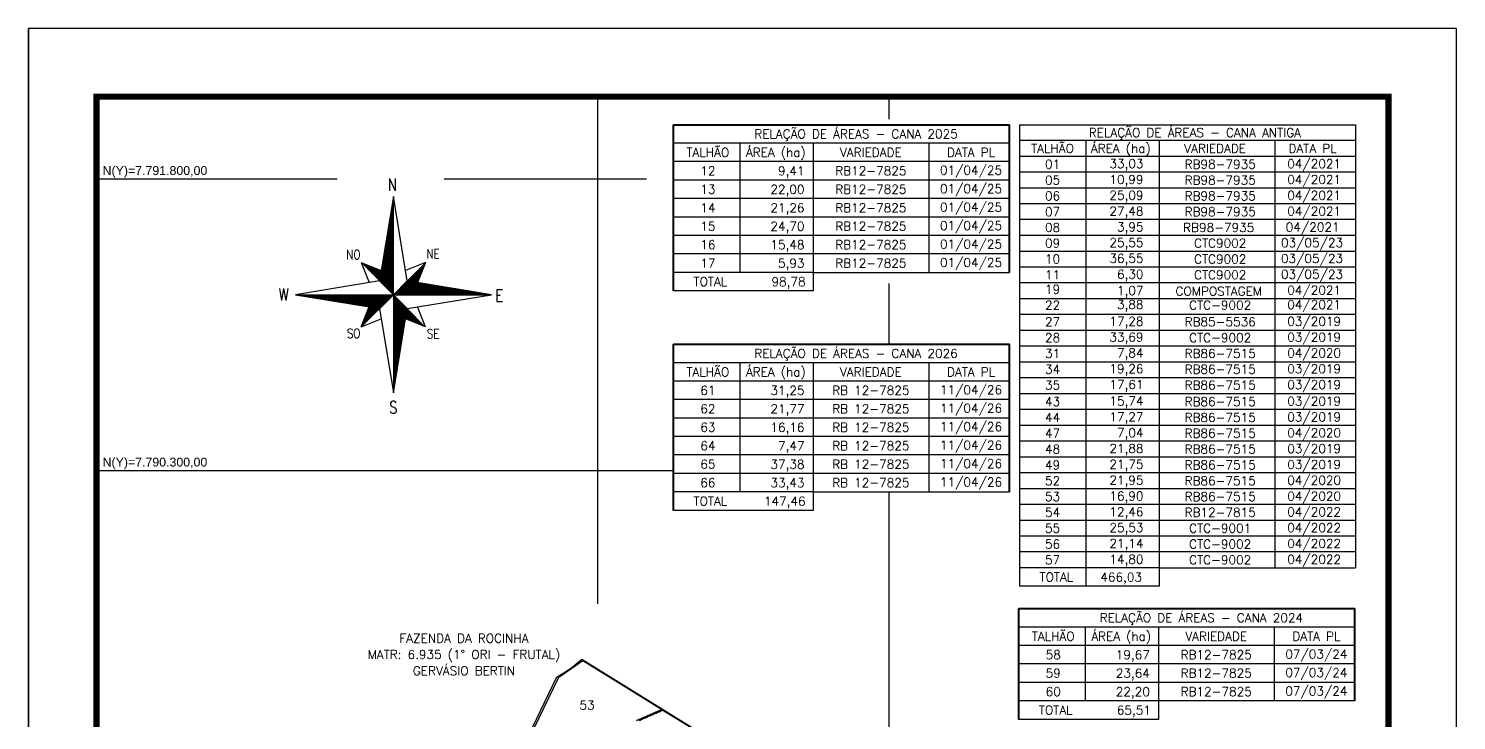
# Model space of a CAD drawing. Header units: millimetres. Extents: x 723072 to 730422, y 7782178 to 7792573.
# Drawn here: x 723072 to 730422, y 7789013 to 7792573 of the extents above; entities that cross this region are included whole.
import ezdxf
from ezdxf.enums import TextEntityAlignment as Align

# ---------------------------------------------------------------- set-up
doc = ezdxf.new("R2010")
doc.units = ezdxf.units.MM
doc.linetypes.add('LIN0', pattern=[0])
for name, color, linetype, lineweight in [('0114000653', 1, 'Continuous', 25), ('0114000653052', 5, 'Continuous', 25), ('0114000653053', 5, 'Continuous', 25)]:
    doc.layers.add(name, color=color, linetype=linetype, lineweight=lineweight)
for name, color, linetype in [('MALHA', 8, 'Continuous'), ('MARGEM', 5, 'Continuous'), ('QUADRO_DE_AREAS_CANA_2026', 7, 'Continuous'), ('QUADRO_DE_AREAS_CANA_ANTIGA', 7, 'Continuous'), ('SETA_NORTE', 3, 'Continuous'), ('TXT_CONFRONTANTES', 7, 'Continuous'), ('TXT_NUM_TALHOES', 7, 'Continuous')]:
    doc.layers.add(name, color=color, linetype=linetype)
doc.styles.add('ROMANS', font='romans')
doc.styles.add('Simplex', font='simplex.shx')
doc.styles.get("Standard").update_dxf_attribs({"font": 'arial.ttf'})

# ---------------------------------------------------------------- blocks, each defined once
blk = doc.blocks.new('A$C309442C0')
at = {"layer": 'SETA_NORTE', "linetype": 'Continuous'}
h = blk.add_hatch(dxfattribs=at)
h.set_pattern_fill('ANSI31', color=256, scale=0.1375, angle=-90, style=0)
h.set_pattern_definition([(315, (-215853.3434, 13873.16845), (0.3086963042, 0.3086963042), [])])
h.paths.add_polyline_path([(73.5, 97.4), (74.7, 104.9), (60, 110.8)])
h = blk.add_hatch(dxfattribs=at)
h.set_pattern_fill('ANSI31', color=256, scale=0.1375, angle=180, style=0)
h.set_pattern_definition([(225, (13869.59828, 216024.21475), (0.3086963042, -0.3086963042), [])])
h.paths.add_polyline_path([(93.8, 97.4), (101.4, 96.2), (107.3, 110.8)])
h = blk.add_hatch(dxfattribs=at)
h.set_pattern_fill('ANSI31', color=256, scale=0.1375, style=0)
h.set_pattern_definition([(45, (-13702.2971, -215849.77324), (-0.3086963042, 0.3086963042), [])])
h.paths.add_polyline_path([(73.5, 77), (65.9, 78.3), (60, 63.6)])
h = blk.add_hatch(dxfattribs=at)
h.set_pattern_fill('ANSI31', color=256, scale=0.1375, angle=90, style=0)
h.set_pattern_definition([(135, (216020.6446, -13698.72693), (-0.3086963042, -0.3086963042), [])])
h.paths.add_polyline_path([(93.8, 77), (92.6, 69.5), (107.3, 63.6)])
for p, q in [((83.4, 157.5), (83.7, 157.8)), ((83.5, 158.3), (83.7, 158.4)), ((83.6, 159), (83.7, 159.1)), ((81.3, 145.3), (83.7, 147.6)), ((81.5, 146.1), (83.7, 148.2)), ((81.6, 146.8), (83.7, 148.9)), ((81.7, 147.6), (83.7, 149.5)), ((81.8, 148.3), (83.7, 150.1)), ((82, 149.1), (83.7, 150.8)), ((82.1, 149.9), (83.7, 151.4)), ((82.2, 150.6), (83.7, 152.1)), ((82.3, 151.4), (83.7, 152.7)), ((82.5, 152.2), (83.7, 153.3)), ((82.6, 152.9), (83.7, 154)), ((82.7, 153.7), (83.7, 154.6)), ((82.9, 154.4), (83.7, 155.2)), ((83, 155.2), (83.7, 155.9)), ((83.1, 156), (83.7, 156.5)), ((83.2, 156.7), (83.7, 157.2)), ((79.2, 132.3), (83.7, 136.8)), ((79.3, 133.1), (83.7, 137.4)), ((79.5, 133.8), (83.7, 138)), ((79.6, 134.6), (83.7, 138.7)), ((79.7, 135.4), (83.7, 139.3)), ((79.8, 136.1), (83.7, 140)), ((80, 136.9), (83.7, 140.6)), ((80.1, 137.7), (83.7, 141.2)), ((80.2, 138.4), (83.7, 141.9)), ((80.3, 139.2), (83.7, 142.5)), ((80.5, 139.9), (83.7, 143.1)), ((80.6, 140.7), (83.7, 143.8)), ((80.7, 141.5), (83.7, 144.4)), ((80.8, 142.2), (83.7, 145)), ((81, 143), (83.7, 145.7)), ((81.1, 143.8), (83.7, 146.3)), ((81.2, 144.5), (83.7, 147)), ((77.2, 120.1), (83.7, 126.6)), ((77.3, 120.9), (83.7, 127.2)), ((77.4, 121.6), (83.7, 127.8)), ((77.6, 122.4), (83.7, 128.5)), ((77.7, 123.2), (83.7, 129.1)), ((77.8, 123.9), (83.7, 129.8)), ((78, 124.7), (83.7, 130.4)), ((78.1, 125.5), (83.7, 131)), ((78.2, 126.2), (83.7, 131.7)), ((78.3, 127), (83.7, 132.3)), ((78.5, 127.7), (83.7, 132.9)), ((78.6, 128.5), (83.7, 133.6)), ((78.7, 129.3), (83.7, 134.2)), ((78.8, 130), (83.7, 134.9)), ((79, 130.8), (83.7, 135.5)), ((79.1, 131.6), (83.7, 136.1)), ((75.1, 107.2), (83.7, 115.7)), ((75.2, 107.9), (83.7, 116.4)), ((75.3, 108.7), (83.7, 117)), ((75.4, 109.4), (83.7, 117.7)), ((75.6, 110.2), (83.7, 118.3)), ((75.7, 111), (83.7, 118.9)), ((75.8, 111.7), (83.7, 119.6)), ((75.9, 112.5), (83.7, 120.2)), ((76.1, 113.3), (83.7, 120.8)), ((76.2, 114), (83.7, 121.5)), ((76.3, 114.8), (83.7, 122.1)), ((76.4, 115.5), (83.7, 122.8)), ((76.6, 116.3), (83.7, 123.4)), ((76.7, 117.1), (83.7, 124)), ((76.8, 117.8), (83.7, 124.7)), ((76.9, 118.6), (83.7, 125.3)), ((77.1, 119.4), (83.7, 125.9)), ((60, 110.8), (74.7, 104.9)), ((60, 110.8), (65.9, 96.2)), ((73.5, 97.3), (83.7, 107.5)), ((73.6, 98), (83.7, 108.1)), ((73.7, 98.8), (83.7, 108.7)), ((73.8, 99.5), (83.7, 109.4)), ((73.8, 97), (83.7, 106.8)), ((73.9, 100.3), (83.7, 110)), ((74.1, 101.1), (83.7, 110.6)), ((74.2, 101.8), (83.7, 111.3)), ((74.2, 96.7), (83.7, 106.2)), ((74.3, 102.6), (83.7, 111.9)), ((74.4, 103.3), (83.7, 112.6)), ((74.5, 96.4), (83.7, 105.6)), ((74.6, 104.1), (83.7, 113.2)), ((74.7, 104.9), (83.7, 113.8)), ((74.8, 105.6), (83.7, 114.5)), ((74.9, 106.4), (83.7, 115.1)), ((107.3, 110.8), (92.6, 104.9)), ((107.3, 110.8), (101.4, 96.2)), ((74.8, 96.1), (83.7, 104.9)), ((75.1, 95.7), (83.7, 104.3)), ((75.4, 95.4), (83.7, 103.6)), ((75.8, 95.1), (83.7, 103)), ((76.1, 94.8), (83.7, 102.4)), ((76.4, 94.5), (83.7, 101.7)), ((76.7, 94.2), (83.7, 101.1)), ((77, 93.8), (83.7, 100.5)), ((77.4, 93.5), (83.7, 99.8)), ((77.7, 93.2), (83.7, 99.2)), ((78, 92.9), (83.7, 98.5)), ((78.3, 92.6), (83.7, 97.9)), ((78.6, 92.2), (83.7, 97.3)), ((78.9, 91.9), (83.7, 96.6)), ((79.3, 91.6), (83.7, 96)), ((79.6, 91.3), (83.7, 95.4)), ((79.9, 91), (83.7, 94.7)), ((83.8, 87.2), (94, 97.4)), ((84.4, 87.2), (94.5, 97.3)), ((85.1, 87.2), (95.1, 97.2)), ((85.7, 87.2), (95.6, 97.1)), ((86.3, 87.2), (96.2, 97)), ((87, 87.2), (96.7, 96.9)), ((87.6, 87.2), (97.2, 96.9)), ((88.3, 87.2), (97.8, 96.8)), ((88.9, 87.2), (98.3, 96.7)), ((89.5, 87.2), (98.9, 96.6)), ((90.2, 87.2), (99.4, 96.5)), ((90.8, 87.2), (100, 96.4)), ((91.4, 87.2), (100.5, 96.3)), ((92.1, 87.2), (101.1, 96.2)), ((92.7, 87.2), (101.6, 96.1)), ((93.4, 87.2), (102.2, 96)), ((94, 87.2), (102.7, 96)), ((94.6, 87.2), (103.3, 95.9)), ((95.3, 87.2), (103.8, 95.8)), ((95.9, 87.2), (104.4, 95.7)), ((96.5, 87.2), (104.9, 95.6)), ((97.2, 87.2), (105.5, 95.5)), ((97.8, 87.2), (106, 95.4)), ((98.4, 87.2), (106.5, 95.3)), ((99.1, 87.2), (107.1, 95.2)), ((99.7, 87.2), (107.6, 95.1)), ((100.4, 87.2), (108.2, 95.1)), ((101, 87.2), (108.7, 95)), ((101.6, 87.2), (109.3, 94.9)), ((102.3, 87.2), (109.8, 94.8)), ((102.9, 87.2), (110.4, 94.7)), ((103.5, 87.2), (110.9, 94.6)), ((104.2, 87.2), (111.5, 94.5)), ((11.8, 87.2), (11.8, 87.2)), ((12.3, 87.1), (12.4, 87.2)), ((12.9, 87), (13.1, 87.2)), ((13.4, 86.9), (13.7, 87.2)), ((14, 86.8), (14.4, 87.2)), ((14.5, 86.7), (15, 87.2)), ((15.1, 86.6), (15.6, 87.2)), ((15.6, 86.6), (16.3, 87.2)), ((16.2, 86.5), (16.9, 87.2)), ((16.7, 86.4), (17.5, 87.2)), ((17.2, 86.3), (18.2, 87.2)), ((17.8, 86.2), (18.8, 87.2)), ((18.3, 86.1), (19.5, 87.2)), ((18.9, 86), (20.1, 87.2)), ((19.4, 85.9), (20.7, 87.2)), ((20, 85.8), (21.4, 87.2)), ((20.5, 85.7), (22, 87.2)), ((21.1, 85.7), (22.6, 87.2)), ((21.6, 85.6), (23.3, 87.2)), ((22.2, 85.5), (23.9, 87.2)), ((22.7, 85.4), (24.6, 87.2)), ((23.3, 85.3), (25.2, 87.2)), ((23.8, 85.2), (25.8, 87.2)), ((24.4, 85.1), (26.5, 87.2)), ((24.9, 85), (27.1, 87.2)), ((25.5, 84.9), (27.7, 87.2)), ((26, 84.8), (28.4, 87.2)), ((26.5, 84.8), (29, 87.2)), ((27.1, 84.7), (29.6, 87.2)), ((27.6, 84.6), (30.3, 87.2)), ((28.2, 84.5), (30.9, 87.2)), ((28.7, 84.4), (31.6, 87.2)), ((29.3, 84.3), (32.2, 87.2)), ((29.8, 84.2), (32.8, 87.2)), ((30.4, 84.1), (33.5, 87.2)), ((30.9, 84), (34.1, 87.2)), ((31.5, 83.9), (34.7, 87.2)), ((32, 83.9), (35.4, 87.2)), ((32.6, 83.8), (36, 87.2)), ((33.1, 83.7), (36.7, 87.2)), ((33.7, 83.6), (37.3, 87.2)), ((34.2, 83.5), (37.9, 87.2)), ((34.7, 83.4), (38.6, 87.2)), ((35.3, 83.3), (39.2, 87.2)), ((35.8, 83.2), (39.8, 87.2)), ((36.4, 83.1), (40.5, 87.2)), ((36.9, 83), (41.1, 87.2)), ((37.5, 83), (41.8, 87.2)), ((38, 82.9), (42.4, 87.2)), ((38.6, 82.8), (43, 87.2)), ((39.1, 82.7), (43.7, 87.2)), ((39.7, 82.6), (44.3, 87.2)), ((40.2, 82.5), (44.9, 87.2)), ((40.8, 82.4), (45.6, 87.2)), ((41.3, 82.3), (46.2, 87.2)), ((41.9, 82.2), (46.8, 87.2)), ((42.4, 82.1), (47.5, 87.2)), ((43, 82.1), (48.1, 87.2)), ((43.5, 82), (48.8, 87.2)), ((44, 81.9), (49.4, 87.2)), ((44.6, 81.8), (50, 87.2)), ((45.1, 81.7), (50.7, 87.2)), ((45.7, 81.6), (51.3, 87.2)), ((46.2, 81.5), (51.9, 87.2)), ((46.8, 81.4), (52.6, 87.2)), ((47.3, 81.3), (53.2, 87.2)), ((47.9, 81.2), (53.9, 87.2)), ((48.4, 81.2), (54.5, 87.2)), ((49, 81.1), (55.1, 87.2)), ((49.5, 81), (55.8, 87.2)), ((50.1, 80.9), (56.4, 87.2)), ((50.6, 80.8), (57, 87.2)), ((51.2, 80.7), (57.7, 87.2)), ((51.7, 80.6), (58.3, 87.2)), ((52.3, 80.5), (59, 87.2)), ((52.8, 80.4), (59.6, 87.2)), ((53.3, 80.3), (60.2, 87.2)), ((53.9, 80.3), (60.9, 87.2)), ((54.4, 80.2), (61.5, 87.2)), ((55, 80.1), (62.1, 87.2)), ((55.5, 80), (62.8, 87.2)), ((56.1, 79.9), (63.4, 87.2)), ((56.6, 79.8), (64, 87.2)), ((57.2, 79.7), (64.7, 87.2)), ((57.7, 79.6), (65.3, 87.2)), ((58.3, 79.5), (66, 87.2)), ((58.8, 79.4), (66.6, 87.2)), ((59.4, 79.4), (67.2, 87.2)), ((59.9, 79.3), (67.9, 87.2)), ((83.7, 87.2), (60, 63.6)), ((60.5, 79.2), (68.5, 87.2)), ((61, 79.1), (69.1, 87.2)), ((61.5, 79), (69.8, 87.2)), ((62.1, 78.9), (70.4, 87.2)), ((62.6, 78.8), (71.1, 87.2)), ((63.2, 78.7), (71.7, 87.2)), ((63.7, 78.6), (72.3, 87.2)), ((64.3, 78.5), (73, 87.2)), ((64.8, 78.4), (73.6, 87.2)), ((65.4, 78.4), (74.2, 87.2)), ((65.9, 78.3), (74.9, 87.2)), ((66.5, 78.2), (75.5, 87.2)), ((67, 78.1), (76.2, 87.2)), ((67.6, 78), (76.8, 87.2)), ((68.1, 77.9), (77.4, 87.2)), ((68.7, 77.8), (78.1, 87.2)), ((69.2, 77.7), (78.7, 87.2)), ((69.8, 77.6), (79.3, 87.2)), ((70.3, 77.5), (80, 87.2)), ((70.8, 77.5), (80.6, 87.2)), ((71.4, 77.4), (81.2, 87.2)), ((71.9, 77.3), (81.9, 87.2)), ((72.5, 77.2), (82.5, 87.2)), ((73, 77.1), (83.2, 87.2)), ((80.2, 90.7), (83.7, 94.1)), ((80.5, 90.3), (83.7, 93.4)), ((80.9, 90), (83.7, 92.8)), ((81.2, 89.7), (83.7, 92.2)), ((81.5, 89.4), (83.7, 91.5)), ((81.8, 89.1), (83.7, 90.9)), ((82.1, 88.7), (83.7, 90.3)), ((82.4, 88.4), (83.7, 89.6)), ((82.8, 88.1), (83.7, 89)), ((83.1, 87.8), (83.7, 88.4)), ((83.4, 87.5), (83.7, 87.7)), ((83.7, 87.1), (83.7, 87.1)), ((83.7, 86.4), (84, 86.8)), ((83.7, 85.8), (84.4, 86.5)), ((83.7, 85.2), (84.7, 86.2)), ((83.7, 84.5), (85, 85.9)), ((83.7, 83.9), (85.3, 85.6)), ((83.7, 83.3), (85.6, 85.2)), ((83.7, 82.6), (86, 84.9)), ((83.7, 82), (86.3, 84.6)), ((83.7, 81.3), (86.6, 84.3)), ((104.8, 87.2), (112, 94.4)), ((105.5, 87.2), (112.6, 94.3)), ((106.1, 87.2), (113.1, 94.2)), ((106.7, 87.2), (113.7, 94.1)), ((107.4, 87.2), (114.2, 94.1)), ((108, 87.2), (114.8, 94)), ((108.6, 87.2), (115.3, 93.9)), ((109.3, 87.2), (115.8, 93.8)), ((109.9, 87.2), (116.4, 93.7)), ((110.6, 87.2), (116.9, 93.6)), ((111.2, 87.2), (117.5, 93.5)), ((111.8, 87.2), (118, 93.4)), ((112.5, 87.2), (118.6, 93.3)), ((113.1, 87.2), (119.1, 93.2)), ((113.7, 87.2), (119.7, 93.2)), ((114.4, 87.2), (120.2, 93.1)), ((115, 87.2), (120.8, 93)), ((115.6, 87.2), (121.3, 92.9)), ((116.3, 87.2), (121.9, 92.8)), ((116.9, 87.2), (122.4, 92.7)), ((117.6, 87.2), (123, 92.6)), ((118.2, 87.2), (123.5, 92.5)), ((118.8, 87.2), (124, 92.4)), ((119.5, 87.2), (124.6, 92.3)), ((120.1, 87.2), (125.1, 92.3)), ((120.7, 87.2), (125.7, 92.2)), ((121.4, 87.2), (126.2, 92.1)), ((122, 87.2), (126.8, 92)), ((122.7, 87.2), (127.3, 91.9)), ((123.3, 87.2), (127.9, 91.8)), ((123.9, 87.2), (128.4, 91.7)), ((124.6, 87.2), (129, 91.6)), ((125.2, 87.2), (129.5, 91.5)), ((125.8, 87.2), (130.1, 91.4)), ((126.5, 87.2), (130.6, 91.4)), ((127.1, 87.2), (131.2, 91.3)), ((127.8, 87.2), (131.7, 91.2)), ((128.4, 87.2), (132.3, 91.1)), ((129, 87.2), (132.8, 91)), ((129.7, 87.2), (133.3, 90.9)), ((130.3, 87.2), (133.9, 90.8)), ((130.9, 87.2), (134.4, 90.7)), ((131.6, 87.2), (135, 90.6)), ((132.2, 87.2), (135.5, 90.5)), ((132.8, 87.2), (136.1, 90.5)), ((133.5, 87.2), (136.6, 90.4)), ((134.1, 87.2), (137.2, 90.3)), ((134.8, 87.2), (137.7, 90.2)), ((135.4, 87.2), (138.3, 90.1)), ((136, 87.2), (138.8, 90)), ((136.7, 87.2), (139.4, 89.9)), ((137.3, 87.2), (139.9, 89.8)), ((137.9, 87.2), (140.5, 89.7)), ((138.6, 87.2), (141, 89.6)), ((139.2, 87.2), (141.6, 89.6)), ((139.9, 87.2), (142.1, 89.5)), ((140.5, 87.2), (142.6, 89.4)), ((141.1, 87.2), (143.2, 89.3)), ((141.8, 87.2), (143.7, 89.2)), ((142.4, 87.2), (144.3, 89.1)), ((143, 87.2), (144.8, 89)), ((143.7, 87.2), (145.4, 88.9)), ((144.3, 87.2), (145.9, 88.8)), ((144.9, 87.2), (146.5, 88.7)), ((145.6, 87.2), (147, 88.7)), ((146.2, 87.2), (147.6, 88.6)), ((146.9, 87.2), (148.1, 88.5)), ((147.5, 87.2), (148.7, 88.4)), ((148.1, 87.2), (149.2, 88.3)), ((148.8, 87.2), (149.8, 88.2)), ((149.4, 87.2), (150.3, 88.1)), ((150, 87.2), (150.8, 88)), ((150.7, 87.2), (151.4, 87.9)), ((151.3, 87.2), (151.9, 87.8)), ((152, 87.2), (152.5, 87.8)), ((152.6, 87.2), (153, 87.7)), ((153.2, 87.2), (153.6, 87.6)), ((153.9, 87.2), (154.1, 87.5)), ((154.5, 87.2), (154.7, 87.4)), ((155.1, 87.2), (155.2, 87.3)), ((60, 63.6), (65.9, 78.3)), ((83.7, 80.7), (86.9, 84)), ((83.7, 80.1), (87.2, 83.6)), ((83.7, 79.4), (87.5, 83.3)), ((83.7, 78.8), (87.9, 83)), ((83.7, 78.2), (88.2, 82.7)), ((83.7, 77.5), (88.5, 82.4)), ((83.7, 76.9), (88.8, 82.1)), ((83.7, 76.2), (89.1, 81.7)), ((83.7, 75.6), (89.5, 81.4)), ((83.7, 75), (89.8, 81.1)), ((83.7, 74.3), (90.1, 80.8)), ((83.7, 73.7), (90.4, 80.5)), ((83.7, 73.1), (90.7, 80.1)), ((83.7, 72.4), (91, 79.8)), ((83.7, 71.8), (91.4, 79.5)), ((83.7, 71.2), (91.7, 79.2)), ((83.7, 70.5), (92, 78.9)), ((83.7, 69.9), (92.3, 78.5)), ((83.7, 69.2), (92.6, 78.2)), ((83.7, 68.6), (93, 77.9)), ((83.7, 68), (93.3, 77.6)), ((83.7, 67.3), (93.6, 77.3)), ((83.7, 66.7), (93.8, 76.9)), ((83.7, 66.1), (93.7, 76.1)), ((83.7, 65.4), (93.6, 75.3)), ((83.7, 64.8), (93.4, 74.6)), ((83.7, 64.1), (93.3, 73.8)), ((107.3, 63.6), (101.4, 78.3)), ((60, 63.6), (74.7, 69.5)), ((83.7, 63.5), (93.2, 73)), ((83.7, 62.9), (93.1, 72.3)), ((83.7, 62.2), (92.9, 71.5)), ((83.7, 61.6), (92.8, 70.8)), ((83.7, 61), (92.7, 70)), ((83.7, 60.3), (92.6, 69.2)), ((83.7, 59.7), (92.4, 68.5)), ((83.7, 59), (92.3, 67.7)), ((83.7, 58.4), (92.2, 66.9)), ((83.7, 57.8), (92.1, 66.2)), ((83.7, 57.1), (91.9, 65.4)), ((83.7, 56.5), (91.8, 64.7)), ((83.7, 55.9), (91.7, 63.9)), ((83.7, 55.2), (91.6, 63.1)), ((107.3, 63.6), (92.6, 69.5)), ((83.7, 54.6), (91.4, 62.4)), ((83.7, 54), (91.3, 61.6)), ((83.7, 53.3), (91.2, 60.8)), ((83.7, 52.7), (91.1, 60.1)), ((83.7, 52), (90.9, 59.3)), ((83.7, 51.4), (90.8, 58.6)), ((83.7, 50.8), (90.7, 57.8)), ((83.7, 50.1), (90.5, 57)), ((83.7, 49.5), (90.4, 56.3)), ((83.7, 48.9), (90.3, 55.5)), ((83.7, 48.2), (90.2, 54.7)), ((83.7, 47.6), (90, 54)), ((83.7, 46.9), (89.9, 53.2)), ((83.7, 46.3), (89.8, 52.5)), ((83.7, 45.7), (89.7, 51.7)), ((83.7, 45), (89.5, 50.9)), ((83.7, 44.4), (89.4, 50.2)), ((83.7, 43.8), (89.3, 49.4)), ((83.7, 43.1), (89.2, 48.6)), ((83.7, 42.5), (89, 47.9)), ((83.7, 41.8), (88.9, 47.1)), ((83.7, 41.2), (88.8, 46.3)), ((83.7, 40.6), (88.7, 45.6)), ((83.7, 39.9), (88.5, 44.8)), ((83.7, 39.3), (88.4, 44.1)), ((83.7, 38.7), (88.3, 43.3)), ((83.7, 38), (88.2, 42.5)), ((83.7, 37.4), (88, 41.8)), ((83.7, 36.8), (87.9, 41)), ((83.7, 36.1), (87.8, 40.2)), ((83.7, 35.5), (87.7, 39.5)), ((83.7, 34.8), (87.5, 38.7)), ((83.7, 34.2), (87.4, 38)), ((83.7, 33.6), (87.3, 37.2)), ((83.7, 32.9), (87.2, 36.4)), ((83.7, 32.3), (87, 35.7)), ((83.7, 31.7), (86.9, 34.9)), ((83.7, 31), (86.8, 34.1)), ((83.7, 30.4), (86.7, 33.4)), ((83.7, 29.7), (86.5, 32.6)), ((83.7, 29.1), (86.4, 31.9)), ((83.7, 28.5), (86.3, 31.1)), ((83.7, 27.8), (86.2, 30.3)), ((83.7, 27.2), (86, 29.6)), ((83.7, 26.6), (85.9, 28.8)), ((83.7, 25.9), (85.8, 28)), ((83.7, 25.3), (85.6, 27.3)), ((83.7, 24.6), (85.5, 26.5)), ((83.7, 24), (85.4, 25.8)), ((83.7, 23.4), (85.3, 25)), ((83.7, 22.7), (85.1, 24.2)), ((83.7, 22.1), (85, 23.5)), ((83.7, 21.5), (84.9, 22.7)), ((83.7, 20.8), (84.8, 21.9)), ((83.7, 20.2), (84.6, 21.2)), ((83.7, 19.6), (84.5, 20.4)), ((83.7, 18.9), (84.4, 19.7)), ((83.7, 18.3), (84.3, 18.9)), ((83.7, 17.6), (84.1, 18.1)), ((83.7, 17), (84, 17.4)), ((83.7, 16.4), (83.9, 16.6)), ((83.7, 15.7), (83.8, 15.8))]:
    blk.add_line(p, q, dxfattribs=at)
blk.add_lwpolyline([(93.8, 77), (155.7, 87.2), (93.8, 97.4), (83.7, 159.3), (73.5, 97.4), (11.6, 87.2), (73.5, 77), (83.7, 15.1)], close=True, dxfattribs=at)
for points in [[(83.7, 87.2), (83.7, 159.3)], [(83.7, 87.2), (73.5, 97.4)], [(83.7, 87.2), (93.8, 97.4)], [(11.6, 87.2), (155.7, 87.2)], [(83.7, 87.2), (73.5, 77)], [(83.7, 87.2), (93.8, 77)], [(83.7, 87.2), (83.7, 15.1)]]:
    blk.add_lwpolyline(points, dxfattribs=at)
at = {"layer": 'SETA_NORTE', "color": 7, "lineweight": 30, "style": 'ROMANS', "width": 0.8}
for s, height, p in [('N ', 8.94, (79.5, 163.6)), ('NO', 6.88, (49.1, 113.2)), ('NE', 6.87, (108, 113.7)), ('W', 8.94, (-0.7, 82.9)), ('E', 8.94, (158.6, 82.1)), ('SO', 6.88, (49.5, 55.3)), ('SE', 6.87, (108.3, 55)), ('S', 8.94, (80.6, 0))]:
    blk.add_text(s, height=height, dxfattribs=at).set_placement(p)

msp = doc.modelspace()

# ---------------------------------------------------------------- linework, layer by layer
at = {"layer": '0114000653', "color": 1, "linetype": 'ByBlock'}
msp.add_lwpolyline([(726623.1, 7788890.6), (725919.4, 7789326.4), (725868.4, 7789283.2), (725851.2, 7789271.3), (725788.2, 7789231.9), (725625.1, 7788892.7)], dxfattribs=at)
at = {"layer": '0114000653052'}
msp.add_lwpolyline([(726214.3, 7789012.9), (726219.8, 7789015.3), (726225.3, 7789017.7), (726230.8, 7789020.1), (726236.3, 7789022.5), (726241.7, 7789024.9), (726247.2, 7789027.3), (726252.7, 7789029.7), (726258.2, 7789032.1), (726263.7, 7789034.6), (726269.2, 7789037), (726274.7, 7789039.4), (726280.2, 7789041.8), (726285.6, 7789044.2), (726291.1, 7789046.6), (726296.6, 7789049), (726301.9, 7789051.3), (726307.2, 7789053.6), (726312.5, 7789055.9), (726317.8, 7789058.3), (726323, 7789060.6), (726328.3, 7789062.9), (726333.6, 7789065.2), (726333.6, 7789065.2), (726336.5, 7789066.5), (726607.8, 7788899)], dxfattribs=at)
at = {"layer": '0114000653053'}
msp.add_lwpolyline([(725674.3, 7788973.3), (725801.4, 7789236.7), (725924.4, 7789322.1), (726330, 7789070.5), (726330, 7789070.5), (726332.4, 7789069), (726332.4, 7789069), (726332, 7789068.9), (726326.8, 7789066.6), (726321.5, 7789064.2), (726316.2, 7789061.9), (726310.9, 7789059.6), (726305.6, 7789057.3), (726300.3, 7789055), (726295, 7789052.7), (726289.5, 7789050.3), (726284, 7789047.9), (726278.5, 7789045.4), (726273, 7789043), (726267.6, 7789040.6), (726262.1, 7789038.2), (726256.6, 7789035.8), (726251.1, 7789033.4), (726245.6, 7789031), (726240.1, 7789028.6), (726234.7, 7789026.2), (726229.2, 7789023.8), (726223.7, 7789021.4), (726218.2, 7789019), (726212.7, 7789016.6), (726207.2, 7789014.2), (726201.8, 7789011.8)], dxfattribs=at)
at = {"layer": 'MALHA'}
for points in [[(726000, 7792222.9), (726000, 7789612.7)], [(727500, 7792222.9), (727500, 7792107.2)], [(727500, 7791260.5), (727500, 7790948.9)], [(727500, 7790189), (727500, 7787067)]]:
    msp.add_lwpolyline(points, dxfattribs=at)
at = {"layer": 'MALHA', "color": 8}
for points in [[(723422.1, 7791800), (724660.6, 7791800)], [(725211.8, 7791800), (726252.1, 7791800)], [(723422.1, 7790300), (726391.4, 7790300)]]:
    msp.add_lwpolyline(points, dxfattribs=at)
at = {"layer": 'MARGEM', "color": 174, "linetype": 'LIN0'}
msp.add_line((723072.1, 7782177.9), (723072.1, 7792572.9), dxfattribs=at)
at = {"layer": 'MARGEM', "color": 174, "linetype": 'LIN0', "flags": 128}
msp.add_lwpolyline([(730422.1, 7782177.9), (730422.1, 7792572.9), (723072.1, 7792572.9), (723072.1, 7782177.9)], close=True, dxfattribs=at)
at = {"layer": 'MARGEM', "color": 174, "linetype": 'LIN0', "const_width": 31.8, "flags": 128}
msp.add_lwpolyline([(730072.1, 7783348.3), (730072.1, 7792222.9), (723422.1, 7792222.9), (723422.1, 7783348.3)], close=True, dxfattribs=at)
at = {"layer": 'QUADRO_DE_AREAS_CANA_2026', "color": 174, "linetype": 'ByBlock', "lineweight": 40}
for p, q in [((726391.4, 7790189), (726391.4, 7790948.9)), ((726391.4, 7790948.9), (728121.2, 7790948.9)), ((728121.2, 7790189), (728121.2, 7790948.9)), ((726391.4, 7790094), (726391.4, 7790189))]:
    msp.add_line(p, q, dxfattribs=at)
at = {"layer": 'QUADRO_DE_AREAS_CANA_2026', "linetype": 'Continuous'}
for p, q in [((728121.2, 7790853.9), (726391.4, 7790853.9)), ((726733, 7790853.9), (726733, 7790189)), ((727110.1, 7790853.9), (727110.1, 7790189)), ((727706.3, 7790853.9), (727706.3, 7790189)), ((728121.2, 7790758.9), (726391.4, 7790758.9)), ((728121.2, 7790664), (726391.4, 7790664)), ((728121.2, 7790569), (726391.4, 7790569)), ((728121.2, 7790474), (726391.4, 7790474)), ((728121.2, 7790379), (726391.4, 7790379)), ((728121.2, 7790284), (726391.4, 7790284)), ((727110.1, 7790189), (726391.4, 7790189))]:
    msp.add_line(p, q, dxfattribs=at)
at = {"layer": 'QUADRO_DE_AREAS_CANA_2026', "color": 174, "linetype": 'Continuous'}
for p, q in [((728172.3, 7790775.6), (728172.3, 7790531.3)), ((728172.3, 7790531.3), (728172.3, 7790287)), ((727110.1, 7790094), (726391.4, 7790094))]:
    msp.add_line(p, q, dxfattribs=at)
at = {"layer": 'QUADRO_DE_AREAS_CANA_2026', "color": 174, "linetype": 'ByBlock'}
msp.add_line((727110.1, 7790189), (727110.1, 7790094), dxfattribs=at)
at = {"layer": 'QUADRO_DE_AREAS_CANA_2026', "color": 174, "linetype": 'Continuous'}
msp.add_lwpolyline([(727110.1, 7790189), (728121.2, 7790189)], dxfattribs=at)
at = {"layer": 'QUADRO_DE_AREAS_CANA_ANTIGA', "color": 174, "linetype": 'ByBlock', "lineweight": 40}
for p, q in [((726391.4, 7791318.4), (726391.4, 7792078.3)), ((726391.4, 7792078.3), (728121.2, 7792078.3)), ((728121.2, 7791318.4), (728121.2, 7792078.3)), ((726391.4, 7791223.4), (726391.4, 7791318.4)), ((728169.1, 7789018.9), (728169.1, 7789588.8)), ((728169.1, 7789588.8), (729898.9, 7789588.8)), ((729898.9, 7789113.9), (729898.9, 7789588.8))]:
    msp.add_line(p, q, dxfattribs=at)
at = {"layer": 'QUADRO_DE_AREAS_CANA_ANTIGA', "color": 174, "linetype": 'Continuous'}
for p, q in [((728172.3, 7792078.3), (728172.3, 7791834.1)), ((728172.3, 7792078.3), (729902, 7792078.3)), ((729902, 7792078.3), (729902, 7791834.1)), ((728172.3, 7791834.1), (728172.3, 7791101.2)), ((729902, 7791834.1), (729902, 7791101.2)), ((727110.1, 7791223.4), (726391.4, 7791223.4)), ((728172.3, 7791101.2), (728172.3, 7790775.6)), ((729902, 7791101.2), (729902, 7790694.1)), ((729902, 7790775.6), (729902, 7790287)), ((728172.3, 7790287), (728172.3, 7789703.5)), ((729902, 7790287), (729902, 7789798.5)), ((728891, 7789703.5), (728172.3, 7789703.5)), ((728887.8, 7789018.9), (728169.1, 7789018.9))]:
    msp.add_line(p, q, dxfattribs=at)
at = {"layer": 'QUADRO_DE_AREAS_CANA_ANTIGA', "linetype": 'Continuous'}
for p, q in [((728121.2, 7791983.3), (726391.4, 7791983.3)), ((726733, 7791983.3), (726733, 7791318.4)), ((727110.1, 7791983.3), (727110.1, 7791318.4)), ((727706.3, 7791983.3), (727706.3, 7791318.4)), ((729902, 7791996.9), (728172.3, 7791996.9)), ((728513.8, 7791996.9), (728513.8, 7791834.1)), ((728891, 7791996.9), (728891, 7791834.1)), ((729487.1, 7791996.9), (729487.1, 7791834.1)), ((728121.2, 7791888.3), (726391.4, 7791888.3)), ((729902, 7791915.5), (728172.3, 7791915.5)), ((729902, 7791834.1), (728172.3, 7791834.1)), ((729902, 7791834.1), (728172.3, 7791834.1)), ((728513.8, 7791834.1), (728513.8, 7791101.2)), ((728891, 7791834.1), (728891, 7791101.2)), ((729487.1, 7791834.1), (729487.1, 7791101.2)), ((728121.2, 7791793.3), (726391.4, 7791793.3)), ((729902, 7791752.6), (728172.3, 7791752.6)), ((728121.2, 7791698.3), (726391.4, 7791698.3)), ((729902, 7791671.2), (728172.3, 7791671.2)), ((728121.2, 7791603.4), (726391.4, 7791603.4)), ((729902, 7791589.8), (728172.3, 7791589.8)), ((728121.2, 7791508.4), (726391.4, 7791508.4)), ((729902, 7791508.4), (728172.3, 7791508.4)), ((728121.2, 7791413.4), (726391.4, 7791413.4)), ((728172.3, 7791426.9), (729902, 7791426.9)), ((727110.1, 7791318.4), (726391.4, 7791318.4)), ((729902, 7791345.5), (728172.3, 7791345.5)), ((729902, 7791264.1), (728172.3, 7791264.1)), ((729902, 7791182.7), (728172.3, 7791182.7)), ((729902, 7791101.2), (728172.3, 7791101.2)), ((728513.8, 7791101.2), (728513.8, 7790775.6)), ((728891, 7791101.2), (728891, 7790775.6)), ((729487.1, 7791101.2), (729487.1, 7790775.6)), ((729902, 7791019.8), (728172.3, 7791019.8)), ((729902, 7790938.4), (728172.3, 7790938.4)), ((729902, 7790857), (728172.3, 7790857)), ((729902, 7790775.6), (728172.3, 7790775.6)), ((728513.8, 7790775.6), (728513.8, 7790531.3)), ((728891, 7790775.6), (728891, 7790531.3)), ((729487.1, 7790775.6), (729487.1, 7790531.3)), ((729902, 7790694.1), (728172.3, 7790694.1)), ((729902, 7790612.7), (728172.3, 7790612.7)), ((729902, 7790531.3), (728172.3, 7790531.3)), ((728513.8, 7790531.3), (728513.8, 7790287)), ((728891, 7790531.3), (728891, 7790287)), ((729487.1, 7790531.3), (729487.1, 7790287)), ((729902, 7790449.9), (728172.3, 7790449.9)), ((729902, 7790368.4), (728172.3, 7790368.4)), ((729902, 7790287), (728172.3, 7790287)), ((729902, 7790287), (728172.3, 7790287)), ((728513.8, 7790287), (728513.8, 7789703.5)), ((728891, 7790287), (728891, 7789798.5)), ((729487.1, 7790287), (729487.1, 7789798.5)), ((729902, 7790205.6), (728172.3, 7790205.6)), ((729902, 7790124.2), (728172.3, 7790124.2)), ((729902, 7790042.7), (728172.3, 7790042.7)), ((729902, 7789961.3), (728172.3, 7789961.3)), ((729902, 7789879.9), (728172.3, 7789879.9)), ((728891, 7789798.5), (728172.3, 7789798.5)), ((729898.9, 7789493.8), (728169.1, 7789493.8)), ((728510.7, 7789493.8), (728510.7, 7789113.9)), ((728887.8, 7789493.8), (728887.8, 7789113.9)), ((729484, 7789493.8), (729484, 7789113.9)), ((729898.9, 7789398.8), (728169.1, 7789398.8)), ((729898.9, 7789303.8), (728169.1, 7789303.8)), ((729898.9, 7789208.9), (728169.1, 7789208.9)), ((729898.9, 7789113.9), (728169.1, 7789113.9))]:
    msp.add_line(p, q, dxfattribs=at)
at = {"layer": 'QUADRO_DE_AREAS_CANA_ANTIGA', "color": 174, "linetype": 'ByBlock'}
for p, q in [((727110.1, 7791318.4), (727110.1, 7791223.4)), ((728891, 7789798.5), (728891, 7789703.5)), ((728887.8, 7789113.9), (728887.8, 7789018.9))]:
    msp.add_line(p, q, dxfattribs=at)
at = {"layer": 'QUADRO_DE_AREAS_CANA_ANTIGA', "color": 174, "linetype": 'Continuous'}
msp.add_lwpolyline([(727110.1, 7791318.4), (728121.2, 7791318.4)], dxfattribs=at)
at = {"layer": 'QUADRO_DE_AREAS_CANA_ANTIGA', "color": 174, "linetype": 'ByBlock'}
msp.add_lwpolyline([(728891, 7789798.5), (729902, 7789798.5)], dxfattribs=at)

# ---------------------------------------------------------------- block references
at = {"layer": 'SETA_NORTE', "linetype": 'ByBlock', "xscale": 7, "yscale": 7, "zscale": 7}
msp.add_blockref('A$C309442C0', (724364.3, 7790593.2), dxfattribs=at)

# ---------------------------------------------------------------- texts
at = {"layer": 'MALHA'}
for s, p in [('N(Y)=7.791.800,00', (723453.2, 7791805.9)), ('N(Y)=7.790.300,00', (723453.2, 7790305.9))]:
    msp.add_text(s, height=45.5, dxfattribs=at).set_placement(p, align=Align.BOTTOM_LEFT)
at = {"layer": 'QUADRO_DE_AREAS_CANA_2026', "linetype": 'Continuous', "style": 'Simplex'}
for s, p in [('RELAÇÃO DE ÁREAS - CANA 2026', (727331.3, 7790901.4)), ('TALHÃO', (726568.9, 7790806.4)), ('ÁREA (ha)', (726918.8, 7790806.4)), ('VARIEDADE', (727407.6, 7790806.4)), ('DATA PL', (727923.4, 7790806.4)), ('61', (726568.9, 7790711.5)), ('RB 12-7825', (727407.6, 7790711.5)), ('11/04/26', (727923.4, 7790714.5)), ('62', (726568.9, 7790616.5)), ('RB 12-7825', (727407.6, 7790616.5)), ('11/04/26', (727923.4, 7790619.5)), ('63', (726568.9, 7790521.5)), ('RB 12-7825', (727407.6, 7790521.5)), ('11/04/26', (727923.4, 7790524.5)), ('64', (726568.9, 7790426.5)), ('RB 12-7825', (727407.6, 7790426.5)), ('11/04/26', (727923.4, 7790429.6)), ('65', (726568.9, 7790331.5)), ('RB 12-7825', (727407.6, 7790331.5)), ('11/04/26', (727923.4, 7790334.6)), ('11/04/26', (727923.4, 7790239.6)), ('66', (726568.9, 7790236.5)), ('RB 12-7825', (727407.6, 7790236.5)), ('TOTAL', (726581.6, 7790141.5))]:
    msp.add_text(s, height=45.5, dxfattribs=at).set_placement(p, align=Align.MIDDLE_CENTER)
for s, p in [('31,25', (727066.2, 7790688.5)), ('21,77', (727066.2, 7790593.5)), ('16,16', (727066.2, 7790498.5)), ('7,47', (727066.2, 7790403.5)), ('37,38', (727066.2, 7790308.5)), ('33,43', (727066.2, 7790213.5)), ('147,46', (727071.8, 7790118.5))]:
    msp.add_text(s, height=45.5, dxfattribs=at).set_placement(p, align=Align.RIGHT)
at = {"layer": 'QUADRO_DE_AREAS_CANA_ANTIGA', "linetype": 'Continuous', "style": 'Simplex'}
for s, p in [('RELAÇÃO DE ÁREAS - CANA 2025', (727331.3, 7792030.8)), ('RELAÇÃO DE ÁREAS - CANA ANTIGA', (729075.8, 7792037.6)), ('TALHÃO', (726568.9, 7791935.8)), ('ÁREA (ha)', (726918.8, 7791935.8)), ('VARIEDADE', (727407.6, 7791935.8)), ('DATA PL', (727923.4, 7791935.8)), ('TALHÃO', (728343, 7791956.2)), ('ÁREA (ha)', (728694.5, 7791956.2)), ('VARIEDADE', (729179.9, 7791956.2)), ('DATA PL', (729681.4, 7791956.2)), ('01', (728343, 7791874.8)), ('RB98-7935', (729205.9, 7791874.8)), ('04/2021', (729689.5, 7791877.4)), ('12', (726568.9, 7791840.8)), ('RB12-7825', (727407.6, 7791840.8)), ('01/04/25', (727923.4, 7791843.9)), ('05', (728343, 7791793.3)), ('RB98-7935', (729205.9, 7791793.3)), ('04/2021', (729689.5, 7791796)), ('13', (726568.9, 7791745.8)), ('RB12-7825', (727407.6, 7791745.8)), ('01/04/25', (727923.4, 7791748.9)), ('04/2021', (729689.5, 7791714.6)), ('14', (726568.9, 7791650.9)), ('RB12-7825', (727407.6, 7791650.9)), ('01/04/25', (727923.4, 7791653.9)), ('06', (728343, 7791711.9)), ('RB98-7935', (729205.9, 7791711.9)), ('04/2021', (729689.5, 7791633.1)), ('01/04/25', (727923.4, 7791558.9)), ('07', (728343, 7791630.5)), ('RB98-7935', (729205.9, 7791630.5)), ('15', (726568.9, 7791555.9)), ('RB12-7825', (727407.6, 7791555.9)), ('08', (728343, 7791549.1)), ('RB98-7935', (729198.3, 7791549.1)), ('04/2021', (729682, 7791551.7)), ('16', (726568.9, 7791460.9)), ('RB12-7825', (727407.6, 7791460.9)), ('01/04/25', (727923.4, 7791463.9)), ('09', (728343, 7791468.7)), ('CTC9002', (729205.9, 7791468.7)), ('03/05/23', (729678.7, 7791471.3)), ('17', (726568.9, 7791365.9)), ('RB12-7825', (727407.6, 7791365.9)), ('01/04/25', (727923.4, 7791369)), ('10', (728343, 7791387.3)), ('CTC9002', (729205.9, 7791387.3)), ('03/05/23', (729678.7, 7791389.9)), ('11', (728343, 7791305.9)), ('CTC9002', (729205.9, 7791305.9)), ('03/05/23', (729678.7, 7791308.5)), ('TOTAL', (726581.6, 7791270.9)), ('19', (728343, 7791231.4)), ('COMPOSTAGEM', (729198.3, 7791221.6)), ('04/2021', (729689.5, 7791226.7)), ('22', (728343, 7791149.9)), ('CTC-9002', (729205.9, 7791149.9)), ('04/2021', (729689.5, 7791152.6)), ('27', (728343, 7791063.9)), ('RB85-5536', (729205.9, 7791063.9)), ('03/2019', (729689.5, 7791066.6)), ('28', (728343, 7790982.5)), ('CTC-9002', (729205.9, 7790982.5)), ('03/2019', (729689.5, 7790985.2)), ('04/2020', (729689.5, 7790903.7)), ('31', (728343, 7790901.1)), ('RB86-7515', (729205.9, 7790901.1)), ('03/2019', (729689.5, 7790822.3)), ('34', (728343, 7790819.7)), ('RB86-7515', (729205.9, 7790819.7)), ('35', (728343, 7790738.3)), ('RB86-7515', (729205.9, 7790738.3)), ('03/2019', (729689.5, 7790740.9)), ('43', (728343, 7790653.4)), ('RB86-7515', (729205.9, 7790653.4)), ('03/2019', (729689.5, 7790656.1)), ('44', (728343, 7790572)), ('RB86-7515', (729205.9, 7790572)), ('03/2019', (729689.5, 7790574.6)), ('47', (728343, 7790490.6)), ('RB86-7515', (729205.9, 7790490.6)), ('04/2020', (729689.5, 7790493.2)), ('48', (728343, 7790409.2)), ('RB86-7515', (729205.9, 7790409.2)), ('03/2019', (729689.5, 7790411.8)), ('49', (728343, 7790327.7)), ('RB86-7515', (729205.9, 7790327.7)), ('03/2019', (729689.5, 7790330.4)), ('52', (728343, 7790246.3)), ('RB86-7515', (729205.9, 7790246.3)), ('04/2020', (729689.5, 7790248.9)), ('04/2020', (729689.5, 7790167.5)), ('53', (728343, 7790164.9)), ('RB86-7515', (729205.9, 7790164.9)), ('54', (728343, 7790083.5)), ('RB12-7815', (729205.9, 7790083.5)), ('04/2022', (729689.5, 7790086.1)), ('55', (728343, 7790002)), ('CTC-9001', (729205.9, 7790002)), ('04/2022', (729689.5, 7790004.7)), ('56', (728343, 7789920.6)), ('CTC-9002', (729205.9, 7789920.6)), ('04/2022', (729689.5, 7789923.3)), ('57', (728343, 7789839.2)), ('CTC-9002', (729205.9, 7789839.2)), ('04/2022', (729689.5, 7789841.8)), ('TOTAL', (728362.5, 7789751)), ('RELAÇÃO DE ÁREAS - CANA 2024', (729109, 7789541.3)), ('TALHÃO', (728346.6, 7789446.3)), ('ÁREA (ha)', (728696.5, 7789446.3)), ('VARIEDADE', (729185.3, 7789446.3)), ('DATA PL', (729701.1, 7789446.3)), ('07/03/24', (729701, 7789354.4)), ('58', (728346.6, 7789351.3)), ('RB12-7825', (729185.3, 7789351.3)), ('59', (728346.6, 7789256.4)), ('RB12-7825', (729185.3, 7789256.4)), ('07/03/24', (729701, 7789259.4)), ('60', (728346.6, 7789161.4)), ('RB12-7825', (729185.3, 7789161.4)), ('07/03/24', (729701, 7789164.4)), ('TOTAL', (728359.3, 7789066.4))]:
    msp.add_text(s, height=45.5, dxfattribs=at).set_placement(p, align=Align.MIDDLE_CENTER)
for s, p in [('33,03', (728811, 7791855.1)), ('9,41', (727066.2, 7791817.8)), ('10,99', (728811, 7791773.6)), ('22,00', (727066.2, 7791722.9)), ('25,09', (728811, 7791692.2)), ('21,26', (727066.2, 7791627.9)), ('27,48', (728811, 7791610.8)), ('24,70', (727066.2, 7791532.9)), ('3,95', (728811, 7791529.4)), ('15,48', (727066.2, 7791437.9)), ('25,55', (728811, 7791449)), ('5,93', (727066.2, 7791342.9)), ('36,55', (728811, 7791367.6)), ('6,30', (728811, 7791286.1)), ('98,78', (727071.8, 7791247.9)), ('1,07', (728811, 7791201.9)), ('3,88', (728811, 7791130.2)), ('17,28', (728811, 7791044.2)), ('33,69', (728811, 7790962.8)), ('7,84', (728811, 7790881.4)), ('19,26', (728811, 7790800)), ('17,61', (728811, 7790718.6)), ('15,74', (728811, 7790633.7)), ('17,27', (728811, 7790552.3)), ('7,04', (728811, 7790470.9)), ('21,88', (728811, 7790389.4)), ('21,75', (728811, 7790308)), ('21,95', (728811, 7790226.6)), ('16,90', (728811, 7790145.2)), ('12,46', (728811, 7790063.8)), ('25,53', (728811, 7789982.3)), ('21,14', (728811, 7789900.9)), ('14,80', (728811, 7789819.5)), ('466,03', (728803.6, 7789728)), ('19,67', (728843.9, 7789328.4)), ('23,64', (728843.9, 7789233.4)), ('22,20', (728843.9, 7789138.4)), ('65,51', (728849.5, 7789043.4))]:
    msp.add_text(s, height=45.5, dxfattribs=at).set_placement(p, align=Align.RIGHT)
at = {"layer": 'TXT_CONFRONTANTES', "linetype": 'ByBlock', "insert": (725313.5, 7789458.6), "char_height": 45.5, "width": 1143.188, "attachment_point": 2, "line_spacing_factor": 1.102041, "style": 'Simplex'}
msp.add_mtext('FAZENDA DA ROCINHA \\PMATR: 6.935 (1° ORI - FRUTAL) GERVÁSIO BERTIN', dxfattribs=at)
at = {"layer": 'TXT_NUM_TALHOES', "linetype": 'Continuous', "style": 'Simplex'}
msp.add_text('53', height=45.5, dxfattribs=at).set_placement((725907.8, 7789069.1))

doc.saveas('drawing.dxf')
